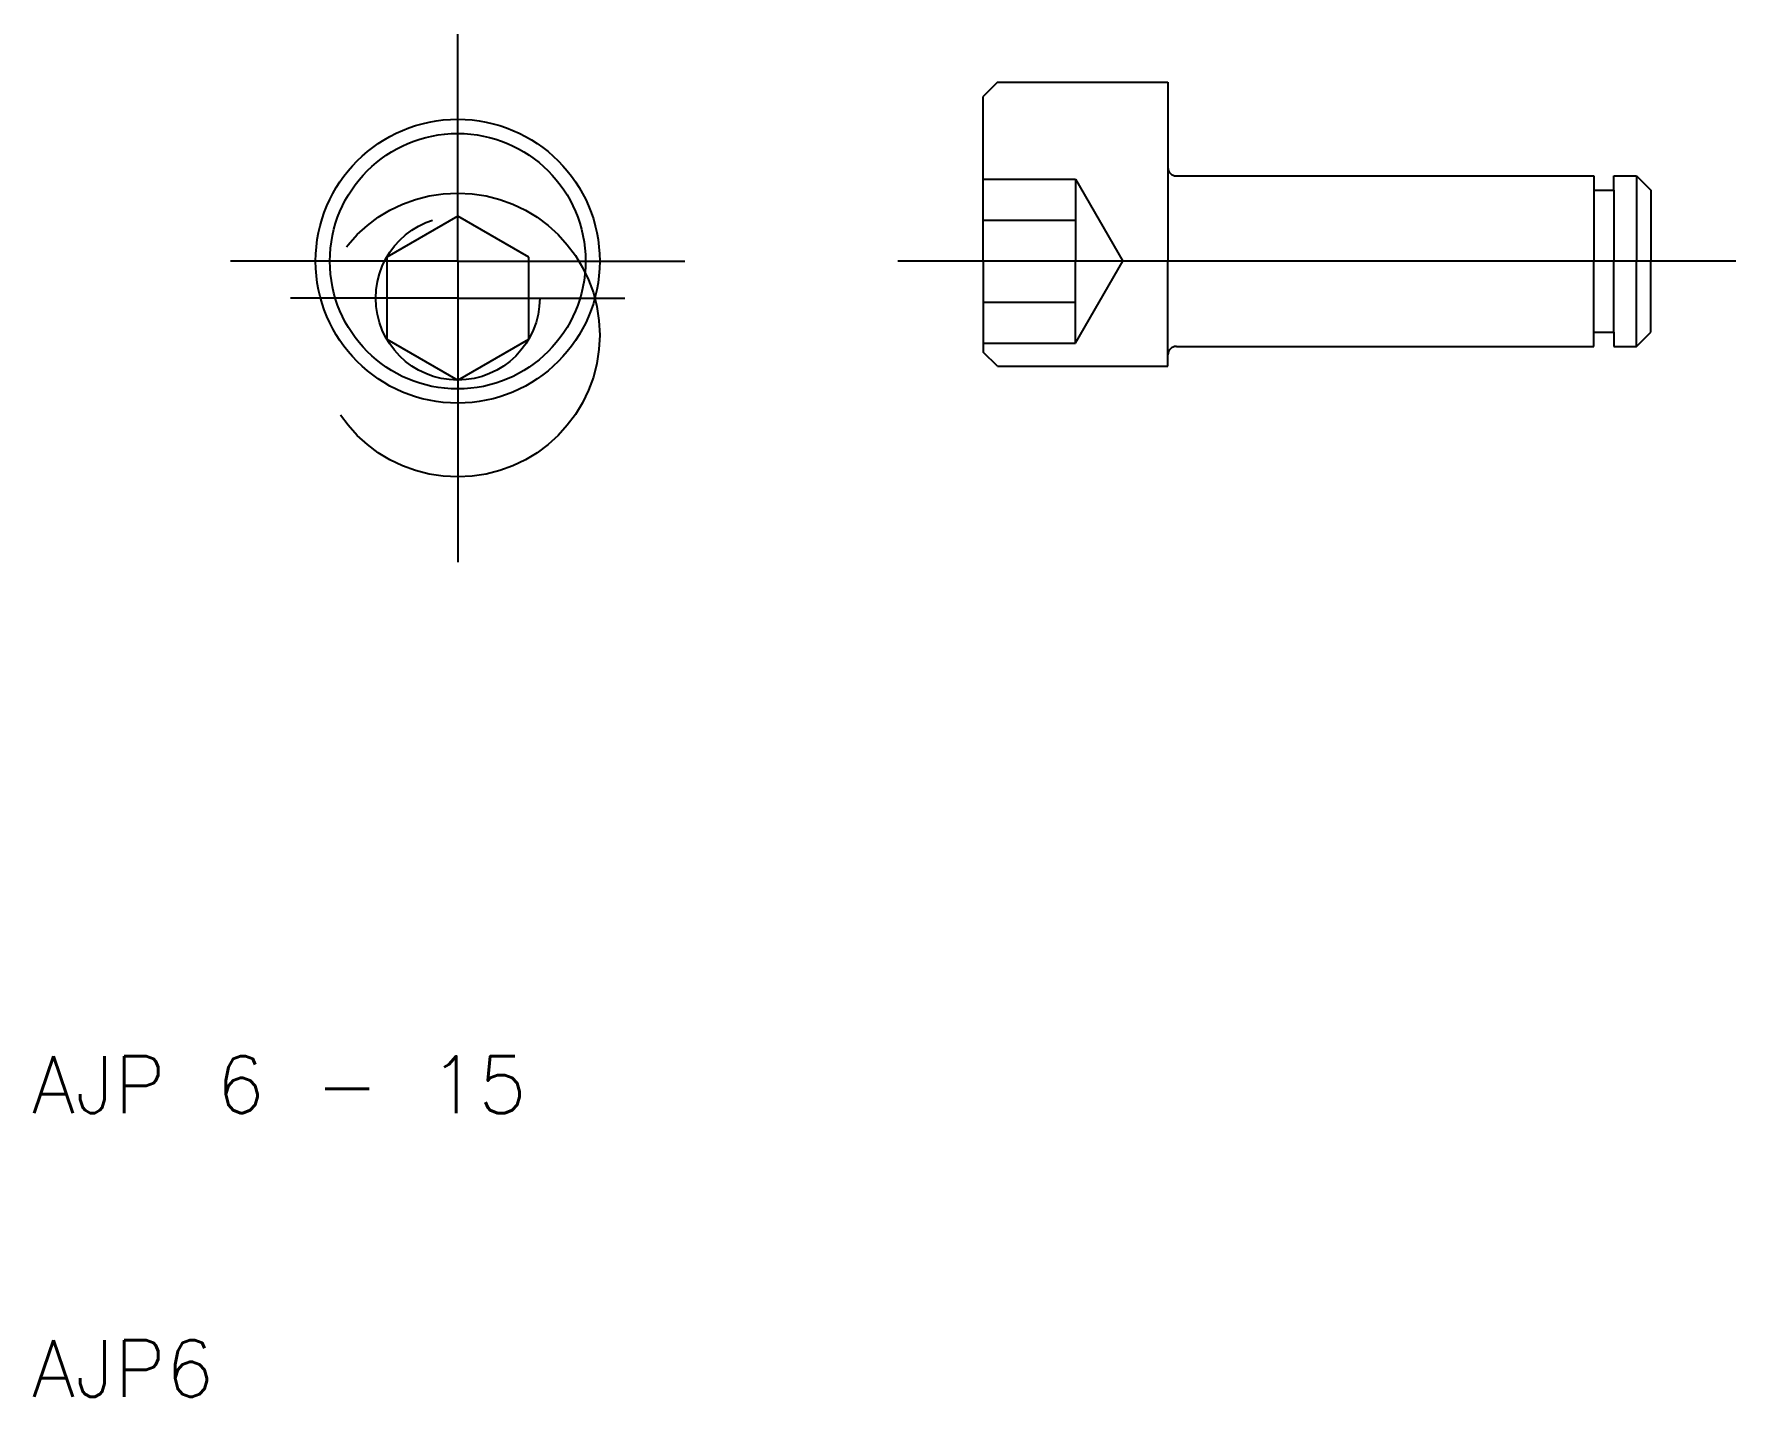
# Model space of a CAD drawing. Extents: x 10.1 to 70, y 10 to 58.
import ezdxf

# ---------------------------------------------------------------- set-up
doc = ezdxf.new("R2010")
doc.units = 0
doc.linetypes.add('CENTER', pattern=[50.8, 31.75, -6.35, 6.35, -6.35])
doc.linetypes.add('DASHED', pattern=[19.05, 12.7, -6.35])
doc.layers.get('0').update_dxf_attribs({"linetype": 'CONTINUOUS'})
doc.layers.add('CENTER', color=1, linetype='CENTER')
doc.styles.get("Standard").update_dxf_attribs({"font": 'txt.shx'})

msp = doc.modelspace()

# ---------------------------------------------------------------- linework, layer by layer
for p, q in [((44, 56.3), (43.5, 55.8)), ((43.5, 50), (43.5, 55.8)), ((44, 56.3), (50, 56.3)), ((50, 56.3), (50, 53.3)), ((50, 53.3), (50, 50)), ((50.3, 53), (65, 53)), ((65, 53), (65, 52.5)), ((65.7, 53), (66.5, 53)), ((65.7, 52.5), (65.7, 53)), ((66.5, 53), (66.5, 50)), ((66.5, 53), (67, 52.5)), ((65, 52.5), (65, 50)), ((65, 52.5), (65.7, 52.5)), ((65.7, 52.5), (65.7, 50)), ((67, 52.5), (67, 50)), ((25, 51.587), (22.5, 50.143)), ((27.5, 50.143), (25, 51.587)), ((22.5, 50.143), (22.5, 47.257)), ((27.5, 47.257), (27.5, 50.143)), ((43.5, 50), (43.5, 46.8)), ((50, 46.7), (50, 50)), ((65, 47.5), (65, 50)), ((65.7, 47.5), (65.7, 50)), ((66.5, 47), (66.5, 50)), ((67, 47.5), (67, 50)), ((65, 47), (65, 47.5)), ((65, 47.5), (65.7, 47.5)), ((65.7, 47.5), (65.7, 47)), ((66.5, 47), (67, 47.5)), ((22.5, 47.257), (25, 45.813)), ((25, 45.813), (27.5, 47.257)), ((44, 46.3), (43.5, 46.8)), ((50.3, 47), (65, 47)), ((65.7, 47), (66.5, 47)), ((44, 46.3), (50, 46.3)), ((50, 46.3), (50, 46.7))]:
    msp.add_line(p, q)
at = {"color": 3, "linetype": 'DASHED'}
for p, q in [((43.5, 52.887), (46.75, 52.887)), ((46.75, 52.887), (48.417, 50)), ((46.75, 52.887), (46.75, 50)), ((43.5, 51.443), (46.75, 51.443)), ((46.75, 47.113), (48.417, 50)), ((46.75, 47.113), (46.75, 50)), ((43.5, 48.557), (46.75, 48.557)), ((43.5, 47.113), (46.75, 47.113))]:
    msp.add_line(p, q, dxfattribs=at)
for radius in [5, 4.5]:
    msp.add_circle((25, 50), radius)
for centre, radius in [((25, 47.4), 5), ((25, 48.7), 2.887)]:
    msp.add_circle(centre, radius, dxfattribs=at)
for centre, start, end in [((50.3, 53.3), 180, 270), ((50.3, 46.7), 90, 180)]:
    msp.add_arc(centre, 0.3, start, end)
at = {"layer": 'CENTER'}
for p, q in [((25, 50), (25, 58)), ((25, 50), (17, 50)), ((25, 50), (25, 39.4)), ((25, 50), (33, 50)), ((70, 50), (40.5, 50)), ((25, 48.7), (19.113, 48.7)), ((25, 48.7), (30.887, 48.7))]:
    msp.add_line(p, q, dxfattribs=at)

# ---------------------------------------------------------------- texts
for s, p in [('AJP 6 - 15', (10, 20)), ('AJP6', (10, 10))]:
    msp.add_text(s, height=2).set_placement(p)

doc.saveas('drawing.dxf')
